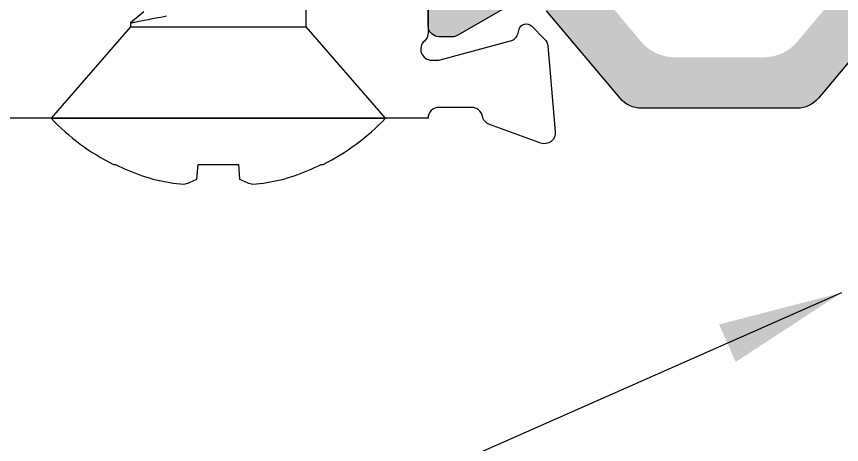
# Model space of a CAD drawing. Extents: x -8.2 to 7.4, y 38.5 to 59.2.
# Drawn here: x -3.202 to -2.31, y 42.494 to 42.957 of the extents above; entities that cross this region are included whole.
import ezdxf

# ---------------------------------------------------------------- set-up
doc = ezdxf.new("R2010")
doc.units = 0
doc.header["$MEASUREMENT"] = 0
doc.layers.get('0').update_dxf_attribs({"linetype": 'CONTINUOUS'})
for name, color, linetype in [('DIM', 7, 'CONTINUOUS'), ('FRAME', 1, 'CONTINUOUS'), ('MISC', 7, 'CONTINUOUS')]:
    doc.layers.add(name, color=color, linetype=linetype)
doc.styles.get("Standard").update_dxf_attribs({"font": 'arial.ttf'})
doc.dimstyles.new('FULL SCALE', dxfattribs={"dimscale": 0.75, "dimtxt": 0.18, "dimasz": 0.18, "dimexe": 0.18, "dimexo": 0.0625, "dimgap": 0.09, "dimtad": 0, "dimtih": 1, "dimtoh": 1, "dimdec": 3, "dimzin": 0, "dimdsep": 46, "dimtxsty": 'Standard', "dimcen": 0.09, "dimadec": 0, "dimazin": 0, "dimtfac": 1, "dimtdec": 3, "dimtofl": 0, "dimtmove": 0, "dimatfit": 3, "dimfxl": 0, "dimtolj": 1, "dimtzin": 0, "dimarcsym": 0})

# ---------------------------------------------------------------- blocks, each defined once
blk = doc.blocks.new('A$C03F823DF')
at = {"color": 7, "linetype": 'Continuous'}
for p, q in [((0.07139, 0.362), (0.07139, 0)), ((0.17033, 0.276), (0.07139, 0.362)), ((0.0214, 0.29441), (0.0214, 0.2923)), ((0.17033, 0.276), (0.17033, 0.086)), ((0.1747, 0.276), (0.17033, 0.276)), ((0.18656, 0.26153), (0.1747, 0.276)), ((0.00568, 0.20414), (0.0214, 0.20276)), ((0.0214, 0.20276), (0.0214, 0.15924)), ((0.0214, 0.15924), (0.00568, 0.15786)), ((0.07139, 0), (0.17033, 0.086)), ((0.17033, 0.086), (0.20828, 0.086)), ((0.0214, 0.0697), (0.0214, 0.06759))]:
    blk.add_line(p, q, dxfattribs=at)
at = {"color": 7, "linetype": 'Continuous', "flags": 128}
for points in [[(0.0214, 0.2923), (0.01969, 0.28876), (0.01803, 0.28519), (0.01643, 0.28159), (0.01488, 0.27796), (0.0134, 0.27432), (0.01196, 0.27065), (0.01059, 0.26695), (0.00928, 0.26324), (0.00802, 0.25951), (0.00682, 0.25575), (0.00568, 0.25198)], [(0.1747, 0.27598), (0.17471, 0.27596), (0.17475, 0.27576), (0.17482, 0.27539), (0.17492, 0.27485), (0.17506, 0.27415), (0.17523, 0.27331), (0.17542, 0.27232), (0.17564, 0.27117), (0.1759, 0.26986), (0.17618, 0.26839), (0.1765, 0.26677), (0.17684, 0.26498), (0.17722, 0.26306), (0.17761, 0.26103), (0.17802, 0.25887), (0.17846, 0.25656), (0.17893, 0.25413), (0.1793, 0.2522), (0.17968, 0.25021), (0.18007, 0.24814), (0.18047, 0.246), (0.18104, 0.24303), (0.18161, 0.24), (0.18219, 0.23688)], [(0.00568, 0.25198), (0.00479, 0.24832), (0.00396, 0.24464), (0.00319, 0.24094), (0.00249, 0.23724), (0.00186, 0.23352), (0.0013, 0.22979), (0.0008, 0.22604), (0.00037, 0.22229), (0, 0.21853)], [(0, 0.21853), (0.00037, 0.21694), (0.0008, 0.21535), (0.0013, 0.21375), (0.00186, 0.21215), (0.00249, 0.21055), (0.00319, 0.20895), (0.00396, 0.20735), (0.00479, 0.20574), (0.00568, 0.20414)], [(0.00568, 0.15786), (0.00479, 0.15626), (0.00396, 0.15465), (0.00319, 0.15305), (0.00249, 0.15145), (0.00186, 0.14985), (0.0013, 0.14825), (0.0008, 0.14665), (0.00037, 0.14506), (0, 0.14347)], [(0, 0.14347), (0.00037, 0.13971), (0.0008, 0.13596), (0.0013, 0.13221), (0.00186, 0.12848), (0.00249, 0.12476), (0.00319, 0.12106), (0.00396, 0.11736), (0.00479, 0.11368), (0.00568, 0.11002)], [(0.00568, 0.11002), (0.00682, 0.10625), (0.00802, 0.10249), (0.00928, 0.09876), (0.01059, 0.09505), (0.01196, 0.09135), (0.0134, 0.08768), (0.01488, 0.08404), (0.01643, 0.08041), (0.01803, 0.07681), (0.01969, 0.07324), (0.0214, 0.0697)]]:
    blk.add_lwpolyline(points, dxfattribs=at)
at = {"color": 7, "linetype": 'Continuous'}
for start, end in [(133.87219, 153.14726), (206.85274, 226.12781)]:
    blk.add_arc((0.2454, 0.181), 0.25108, start, end, dxfattribs=at)
blk = doc.blocks.new('3700-HEAD')
h = blk.add_hatch(color=7)
h.dxf.hatch_style = 1
h.paths.add_polyline_path([(1.06132, 2.0236, 0.221694), (1.03818, 2.03439), (0.86982, 2.03439, 0.221694), (0.84668, 2.0236), (0.76718, 1.92885, -0.36397), (0.72893, 1.92211), (0.67114, 1.95548, 0.131653), (0.66519, 1.95707), (0.65093, 1.95707, 0.414214), (0.63904, 1.94518), (0.63904, 1.90219, 0.236168), (0.643, 1.89425), (0.643, 1.69434, 0.236068), (0.63904, 1.68641), (0.63904, 1.64343, 0.414894), (0.65092, 1.63152), (0.66519, 1.63152, 0.131653), (0.67114, 1.63311), (0.72893, 1.66647, -0.36397), (0.76718, 1.65973), (0.84667, 1.565, 0.221694), (0.86981, 1.55421), (1.03819, 1.55421, 0.221694), (1.06133, 1.565), (1.14082, 1.65973, -0.36397), (1.17907, 1.66647), (1.23686, 1.63311, 0.131653), (1.24281, 1.63152), (1.25708, 1.63152, 0.414214), (1.26896, 1.6434), (1.26896, 1.68641, 0.23617), (1.265, 1.69434), (1.265, 1.89425, 0.236068), (1.26896, 1.90218), (1.26896, 1.94515, 0.414948), (1.25707, 1.95707), (1.24281, 1.95707, 0.131653), (1.23686, 1.95548), (1.17907, 1.92211, -0.36397), (1.14082, 1.92885)])
h.paths.add_polyline_path([(1.03844, 1.9624), (1.11882, 1.86661, 0.221696), (1.15501, 1.84974), (1.16413, 1.84974, -0.418301), (1.20013, 1.81424), (1.20013, 1.77435, -0.410138), (1.16512, 1.73885), (1.15501, 1.73885, 0.221696), (1.11882, 1.72198), (1.03844, 1.62619, -0.221696), (1.00226, 1.60932), (0.90574, 1.60932, -0.221696), (0.86956, 1.62619), (0.78918, 1.72198, 0.221696), (0.75299, 1.73885), (0.74387, 1.73885, -0.418302), (0.70787, 1.77435), (0.70787, 1.81424, -0.410138), (0.74288, 1.84974), (0.75299, 1.84974, 0.221696), (0.78918, 1.86661), (0.86956, 1.9624, -0.221696), (0.90574, 1.97928), (1.00226, 1.97928, -0.221696)], flags=16)
blk.add_lwpolyline([(0.63892, 1.94919), (0.63892, 1.63566, -0.213422), (0.63499, 1.62685, 0.6885), (0.64286, 1.60624), (0.64918, 1.60624, 0.065543), (0.65223, 1.60664), (0.72806, 1.62696, 0.267949), (0.73641, 1.63531), (0.73761, 1.63977, -0.57735), (0.75078, 1.6433), (0.7651, 1.62898, -0.176327), (0.76851, 1.62166), (0.77666, 1.52854, -0.548619), (0.76086, 1.51641), (0.70532, 1.53662, -0.263725), (0.69776, 1.54549, 0.359508), (0.68616, 1.55506), (0.65073, 1.55506, 0.414214), (0.63892, 1.54325), (0.185, 1.54325, 0.414214)], format="xyb")
at = {"color": 7}
for points in [[(1.14082, 1.65973), (1.06133, 1.565, -0.221694), (1.03819, 1.55421), (0.86981, 1.55421, -0.221694), (0.84667, 1.565), (0.76718, 1.65973, 0.36397)], [(0.72893, 1.66647), (0.67114, 1.63311, -0.131653), (0.66519, 1.63152), (0.65092, 1.63152, -0.414214), (0.63904, 1.6434), (0.63904, 1.68641, -0.236068)]]:
    blk.add_lwpolyline(points, format="xyb", dxfattribs=at)

msp = doc.modelspace()

# ---------------------------------------------------------------- block references
at = {"layer": 'FRAME'}
msp.add_blockref('3700-HEAD', (-3.39584, 41.30353), dxfattribs=at)
at = {"layer": 'MISC', "rotation": 90}
msp.add_blockref('A$C03F823DF', (-2.80288, 42.77539), dxfattribs=at)

# ---------------------------------------------------------------- leaders
at = {"layer": 'DIM', "annotation_type": 0, "has_hookline": 1, "hookline_direction": 1, "text_width": 3.39931}
msp.add_leader([(-2.30952, 42.65794), (-3.34526, 42.20017), (-3.72026, 42.20017)], dimstyle='FULL SCALE', override={"dimgap": 0.09, "dimtad": 0}, dxfattribs=at)

doc.saveas('drawing.dxf')
